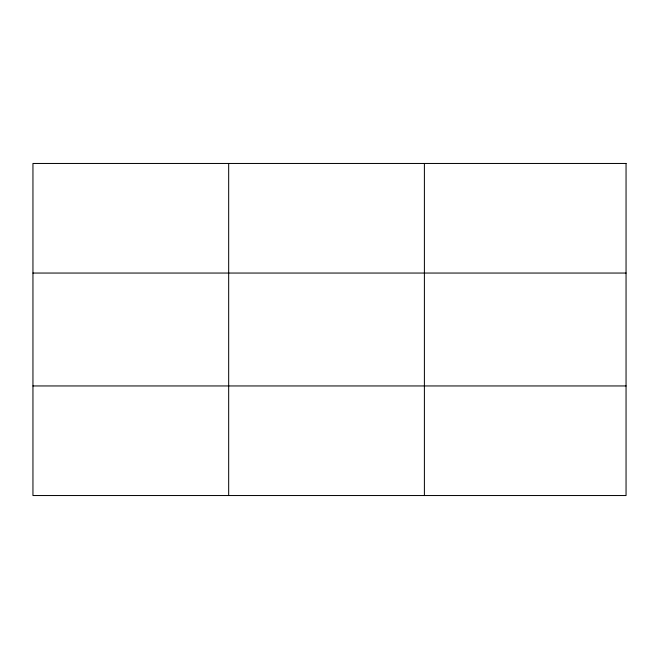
<?xml version="1.0" encoding="UTF-8"?>
<svg xmlns="http://www.w3.org/2000/svg" width="659" height="659" viewBox="0 0 659 659"><rect width="100%" height="100%" fill="white"/><g stroke="black" fill="none" stroke-linecap="round" stroke-linejoin="round"><path stroke-width="0.99" d="M228.673 495.535L228.673 163.465M424.396 495.535L424.396 163.465M32.95 273.048L626.05 273.048M32.95 385.952L626.05 385.952M626.05 163.465L626.05 495.535L32.95 495.535L32.95 163.465L626.05 163.465"/></g></svg>
